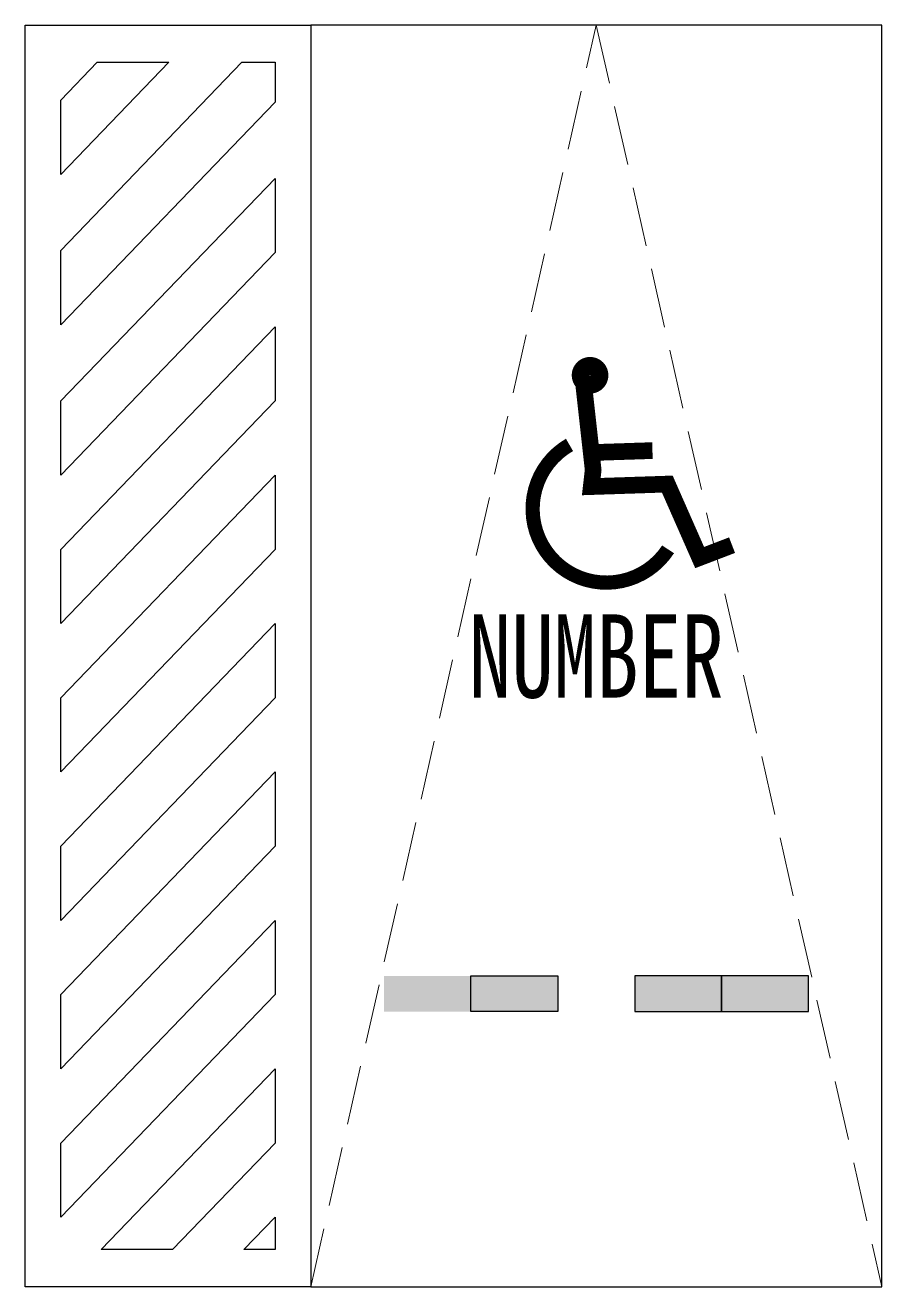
# Model space of a CAD drawing. Extents: x -2400 to 1200, y -5300 to 0.
import ezdxf
from ezdxf.enums import TextEntityAlignment as Align

# ---------------------------------------------------------------- set-up
doc = ezdxf.new("R2010")
doc.units = 0
doc.header["$LTSCALE"] = 1000
doc.linetypes.add('DASH', pattern=[0.35, 0.25, -0.1])
doc.layers.get('0').update_dxf_attribs({"linetype": 'CONTINUOUS', "lineweight": 13})
doc.layers.add('DIM_SYMB', color=3, linetype='CONTINUOUS', lineweight=13)
for name, color, linetype in [('PUB_STRM', 4, 'CONTINUOUS'), ('地面停车位', 7, 'CONTINUOUS'), ('无障碍车位', 5, 'CONTINUOUS')]:
    doc.layers.add(name, color=color, linetype=linetype)
doc.styles.add('黑体', font='simhei.ttf', dxfattribs={"width": 0.75})

# ---------------------------------------------------------------- blocks, each defined once
blk = doc.blocks.new('A$C336F6321')
at = {"color": 250, "const_width": 75.2}
blk.add_lwpolyline([(-114.3, 662.3, 1), (-35.6, 664.9, 1)], format="xyb", close=True, dxfattribs=at)
at = {"color": 250, "const_width": 70}
for points in [[(-103, 635.5), (-61.9, 265.9), (-69.9, 195.9), (249.7, 206.4), (385.7, -102.2), (521.8, -50.1)], [(-83, 338.4), (187.2, 347.2)]]:
    blk.add_lwpolyline(points, dxfattribs=at)
at = {"color": 250, "const_width": 59.8}
blk.add_lwpolyline([(253, -67.7, -1.265113), (-161.4, 371.1, -1.252899)], format="xyb", dxfattribs=at)
blk = doc.blocks.new('wza')
at = {"layer": '无障碍车位'}
for points in [[(-654907.7, -2091434), (-653707.7, -2091434), (-653707.7, -2086334), (-654907.7, -2086334)], [(-654757.7, -2087253), (-653857.7, -2088153), (-653857.7, -2087853), (-654757.7, -2086953)], [(-654757.7, -2087853), (-653857.7, -2088753), (-653857.7, -2088453), (-654757.7, -2087553)], [(-654757.7, -2088453), (-653857.7, -2089353), (-653857.7, -2089053), (-654757.7, -2088153)], [(-654757.7, -2089053), (-653857.7, -2089953), (-653857.7, -2089653), (-654757.7, -2088753)], [(-654757.7, -2089653), (-653857.7, -2090553), (-653857.7, -2090253), (-654757.7, -2089353)], [(-654626.8, -2091284), (-654757.7, -2091153), (-654757.7, -2091284), (-654626.8, -2091284)]]:
    blk.add_lwpolyline(points, close=True, dxfattribs=at)
for points in [[(-654757.7, -2086484), (-654757.7, -2086645), (-653857.7, -2087545), (-653857.7, -2087245), (-654618.7, -2086484), (-654757.7, -2086484)], [(-654310.7, -2086484), (-653857.7, -2086936.9), (-653857.7, -2086636.9), (-654010.7, -2086484), (-654310.7, -2086484)], [(-653857.7, -2091153), (-653857.7, -2090853), (-654757.7, -2089953), (-654757.7, -2090253), (-653857.7, -2091153)], [(-654026.8, -2091284), (-654757.7, -2090553), (-654757.7, -2090853), (-654326.8, -2091284)], [(-654326.8, -2091284), (-654026.8, -2091284)]]:
    blk.add_lwpolyline(points, dxfattribs=at)

msp = doc.modelspace()

# ---------------------------------------------------------------- hatches: boundary and pattern name
at = {"layer": '地面停车位'}
h = msp.add_hatch(color=2, dxfattribs=at)
h.paths.add_polyline_path([(-758.9, -3994.1), (-891.6, -3994.1), (-891.6, -4144.2), (-794.2, -4144.2)])
h.paths.add_polyline_path([(-526.9, -3994.1), (-758.9, -3994.1), (-794.2, -4144.2), (-526.9, -4144.2)])
h = msp.add_hatch(color=8, dxfattribs=at)
h.paths.add_polyline_path([(-162.2, -3994.1), (-394.2, -3994.1), (-429.6, -4144.2), (-162.2, -4144.2)])
h.paths.add_polyline_path([(-394.2, -3994.1), (-526.9, -3994.1), (-526.9, -4144.2), (-429.6, -4144.2)])
h = msp.add_hatch(color=2, dxfattribs=at)
h.paths.add_polyline_path([(526.9, -3994.1), (394.3, -3994.1), (429.6, -4144.1), (526.9, -4144.1)])
h.paths.add_polyline_path([(394.3, -3994.1), (162.2, -3994.1), (162.2, -4144.1), (429.6, -4144.1)])
h = msp.add_hatch(color=8, dxfattribs=at)
h.paths.add_polyline_path([(759, -3994.1), (526.9, -3994.1), (526.9, -4144.1), (794.3, -4144.1)])
h.paths.add_polyline_path([(891.6, -3994.1), (759, -3994.1), (794.3, -4144.1), (891.6, -4144.1)])

# ---------------------------------------------------------------- linework, layer by layer
at = {"layer": '地面停车位', "color": 8, "linetype": 'DASH', "lineweight": 13}
for p, q in [((-1200, -5300), (0, 0)), ((0, 0), (1200, -5300))]:
    msp.add_line(p, q, dxfattribs=at)
at = {"layer": '地面停车位', "color": 8}
for points in [[(1200, 0), (-1200, 0), (-1200, -5300), (1200, -5300)], [(-526.9, -3994.1), (-162.2, -3994), (-162.2, -4144.2), (-526.9, -4144.2)], [(891.6, -3994), (526.9, -3994), (526.9, -4144.1), (891.6, -4144.1)]]:
    msp.add_lwpolyline(points, close=True, dxfattribs=at)
at = {"layer": '地面停车位', "color": 2}
msp.add_lwpolyline([(526.9, -3994), (162.2, -3994), (162.2, -4144.1), (526.9, -4144.1)], close=True, dxfattribs=at)

# ---------------------------------------------------------------- block references
at = {"layer": 'PUB_STRM', "xscale": -1, "yscale": 1.0392}
msp.add_blockref('wza', (-656107.7, 2168118.3), dxfattribs=at)
at = {"layer": 'PUB_STRM'}
msp.add_blockref('A$C336F6321', (48.9, -2134.2), dxfattribs=at)

# ---------------------------------------------------------------- texts
at = {"layer": 'DIM_SYMB', "style": '黑体', "width": 0.75}
msp.add_attdef('NUMBER', text='01', height=350, dxfattribs=at).set_placement((0, -2650), align=Align.MIDDLE_CENTER)

doc.saveas('drawing.dxf')
